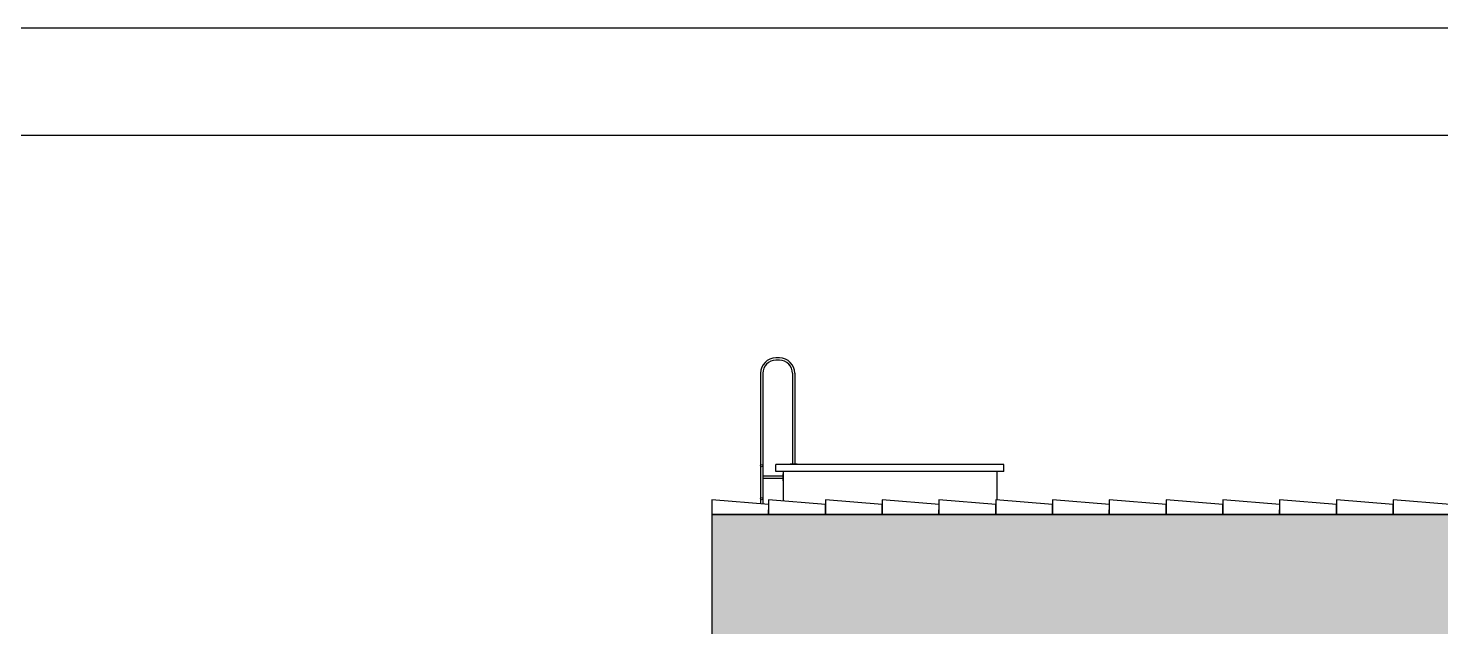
# Model space of a CAD drawing. Extents: x -178 to 151, y -135 to 745.
# Drawn here: x 99.22 to 109.13, y 740.48 to 744.68 of the extents above; entities that cross this region are included whole.
import ezdxf

# ---------------------------------------------------------------- set-up
doc = ezdxf.new("R2010")
doc.units = 0
doc.header["$MEASUREMENT"] = 0
doc.layers.get('0').update_dxf_attribs({"linetype": 'CONTINUOUS'})
doc.layers.add('V2', color=11, linetype='CONTINUOUS')

msp = doc.modelspace()

# ---------------------------------------------------------------- hatches: boundary and pattern name
at = {"layer": 'V2'}
h = msp.add_hatch(dxfattribs=at)
h.set_pattern_fill('TROOF1', color=250, scale=0.15, angle=360, style=0, pattern_type=2)
h.set_pattern_definition([(0, (0, 0), (0.15, 0.15), [0.048, -0.102]), (125.2176, (0.144, 0.015), (1.05000017453, -1.49999987498), [0.03121305, -3.0900849]), (160.71, (0.126, 0.0405), (2.550000777635, -0.8999979741), [0.0317844, -3.1466586]), (199.29, (0.096, 0.051), (-2.550000777635, -0.8999979741), [0.0317844, -3.1466586]), (234.7824, (0.066, 0.0405), (-1.05000017453, -1.49999987498), [0.03121305, -3.0900849]), (270, (0.048, 0.015), (0.15, -0.15), [0.015, -0.135]), (90, (0.144, -4e-17), (-0.15, 0.15), [0.015, -0.135]), (0, (1e-18, 0.006), (0.15, 0.15), [0.042, -0.108]), (126.3844, (0.15, 0.018), (1.650001937525, -2.24999858293), [0.0354012, -3.50472585]), (162.3499, (0.129, 0.0465), (-2.850000422915, 0.899998778574), [0.0346302, -3.42838875]), (197.6501, (0.096, 0.057), (2.850000422915, 0.899998778574), [0.0346302, -3.42838875]), (233.6156, (0.063, 0.0465), (-1.650001937525, -2.24999858293), [0.0354012, -3.50472585]), (270, (0.042, 0.018), (0.15, -0.15), [0.012, -0.138]), (90, (0.15, 0.006), (-0.15, 0.15), [0.012, -0.138]), (0, (0.144, 0.006), (0.15, 0.15), [0.006, -0.144]), (87.3974, (0.042, 0.018), (-0.1500021288, -3.149999897937), [0.13213635, -3.17127105]), (92.6026, (0.15, 0.018), (-0.1500021288, 3.149999897937), [0.13213635, -3.17127105]), (0, (0.144, -4e-17), (0.15, 0.15), [0.006, -0.144])])
edge = h.paths.add_edge_path()
edge.add_line((104.0146, 741.2657), (104.0146, 739.9633))
edge.add_line((104.0146, 739.9633), (106.0646, 739.9616))
edge.add_line((106.0646, 739.9616), (106.0646, 739.2207))
edge.add_line((106.0646, 739.2207), (106.3646, 739.2207))
edge.add_line((106.3646, 739.2207), (106.3646, 739.7163))
edge.add_line((106.3646, 739.7163), (106.3146, 739.7163))
edge.add_line((106.3146, 739.7163), (106.3146, 739.7663))
edge.add_line((106.3146, 739.7663), (109.7146, 739.7663))
edge.add_line((109.7146, 739.7663), (109.7146, 741.2657))
edge.add_line((109.7146, 741.2657), (104.0146, 741.2638))

# ---------------------------------------------------------------- linework, layer by layer
at = {"color": 2}
msp.add_lwpolyline([(84.6854, 700.1302), (150.6888, 700.1302), (150.6888, 744.6802), (84.6854, 744.6802)], close=True, dxfattribs=at)
at = {"color": 5, "linetype": 'Continuous'}
msp.add_lwpolyline([(86.5604, 743.9302), (149.9388, 743.9302), (149.9388, 700.8802), (86.5604, 700.8802)], close=True, dxfattribs=at)
at = {"layer": 'V2', "color": 250}
for p, q in [((104.4896, 742.3643), (104.4646, 742.3643)), ((104.4896, 742.3483), (104.4646, 742.3483)), ((104.3566, 742.2563), (104.3566, 741.339)), ((104.3726, 742.2563), (104.3726, 741.3377)), ((104.5816, 742.2563), (104.5816, 741.6163)), ((104.5976, 742.2563), (104.5976, 741.6163)), ((106.0646, 741.6163), (104.4646, 741.6163)), ((104.4646, 741.5663), (104.4646, 741.6163)), ((104.6146, 741.6173), (104.5646, 741.6173)), ((104.5646, 741.6163), (104.5646, 741.6173)), ((104.6146, 741.6163), (104.5646, 741.6163)), ((104.6146, 741.6163), (104.6146, 741.6173)), ((106.0646, 741.5663), (106.0646, 741.6163)), ((104.5146, 741.5343), (104.3726, 741.5343)), ((104.5146, 741.5183), (104.3726, 741.5183)), ((106.0646, 741.5663), (104.4646, 741.5663)), ((104.5146, 741.5663), (104.4646, 741.5663)), ((104.5136, 741.5513), (104.5136, 741.5013)), ((104.5146, 741.5513), (104.5136, 741.5513)), ((104.5146, 741.5013), (104.5136, 741.5013)), ((104.5146, 741.5663), (104.5146, 741.3597)), ((104.5146, 741.5513), (104.5146, 741.5013)), ((106.0146, 741.5663), (106.0146, 741.3677)), ((109.7146, 741.2657), (104.0146, 741.2657)), ((104.0146, 741.2657), (104.0146, 739.8029))]:
    msp.add_line(p, q, dxfattribs=at)
at = {"layer": 'V2', "color": 250, "flags": 128}
for points in [[(104.4132, 741.2657), (104.4141, 741.3341), (104.0146, 741.3683), (104.0146, 741.2657), (104.4132, 741.2657)], [(104.8118, 741.2657), (104.8127, 741.3341), (104.4132, 741.3683), (104.4132, 741.2657), (104.8118, 741.2657)], [(105.2104, 741.2657), (105.2113, 741.3341), (104.8118, 741.3683), (104.8118, 741.2657), (105.2104, 741.2657)], [(105.6089, 741.2657), (105.6099, 741.3341), (105.2103, 741.3683), (105.2104, 741.2657), (105.6089, 741.2657)], [(106.0075, 741.2657), (106.0084, 741.3341), (105.6089, 741.3683), (105.6089, 741.2657), (106.0075, 741.2657)], [(106.4061, 741.2657), (106.407, 741.3341), (106.0075, 741.3683), (106.0075, 741.2657), (106.4061, 741.2657)], [(106.8047, 741.2657), (106.8056, 741.3341), (106.4061, 741.3683), (106.4061, 741.2657), (106.8047, 741.2657)], [(107.2032, 741.2657), (107.2042, 741.3341), (106.8046, 741.3683), (106.8047, 741.2657), (107.2032, 741.2657)], [(107.6018, 741.2657), (107.6028, 741.3341), (107.2032, 741.3683), (107.2032, 741.2657), (107.6018, 741.2657)], [(108.0004, 741.2657), (108.0013, 741.3341), (107.6018, 741.3683), (107.6018, 741.2657), (108.0004, 741.2657)], [(108.399, 741.2657), (108.3999, 741.3341), (108.0004, 741.3683), (108.0004, 741.2657), (108.399, 741.2657)], [(108.7976, 741.2657), (108.7985, 741.3341), (108.3989, 741.3683), (108.399, 741.2657), (108.7976, 741.2657)], [(109.1961, 741.2657), (109.1971, 741.3341), (108.7975, 741.3683), (108.7976, 741.2657), (109.1961, 741.2657)]]:
    msp.add_lwpolyline(points, dxfattribs=at)
at = {"layer": 'V2', "color": 250}
for centre in [(104.3646, 741.6083), (104.3646, 741.3763)]:
    msp.add_circle(centre, 0.008, dxfattribs=at)
for centre, radius, start, end in [((104.4646, 742.2563), 0.108, 90, 180), ((104.4646, 742.2563), 0.092, 90, 180), ((104.4896, 742.2563), 0.108, 0, 90), ((104.4896, 742.2563), 0.092, 0, 90)]:
    msp.add_arc(centre, radius, start, end, dxfattribs=at)

doc.saveas('drawing.dxf')
